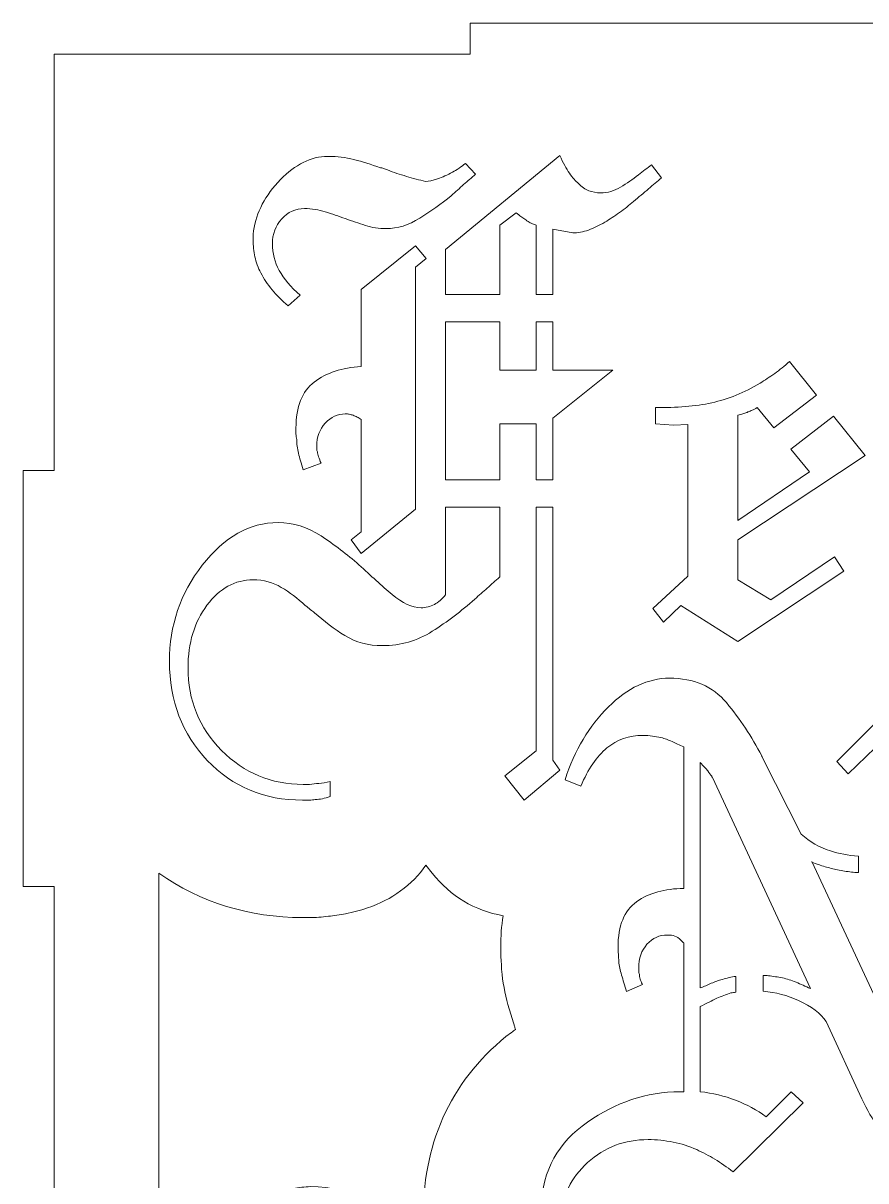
# Model space of a CAD drawing. Header units: millimetres. Extents: x -1983 to 1983, y -412 to 412.
# Drawn here: x -1357.5 to -1276, y 87.4 to 199.2 of the extents above; entities that cross this region are included whole.
import ezdxf

# ---------------------------------------------------------------- set-up
doc = ezdxf.new("R2010")
doc.units = ezdxf.units.MM
doc.header["$MEASUREMENT"] = 0
doc.layers.add('Camada 1', color=7, linetype='Continuous')

msp = doc.modelspace()

# ---------------------------------------------------------------- linework, layer by layer
at = {"layer": 'Camada 1', "color": 250, "lineweight": 9}
for points, knots in [([(-1357.4768, 75.6421), (-1357.4768, 75.6421), (-1357.4768, 35.4421), (-1357.4768, 35.4421), (-1357.4768, 35.4421), (-1357.4768, 35.4421), (-1354.4768, 35.4421), (-1354.4768, 35.4421), (-1354.4768, 35.4421), (-1354.4768, 35.4421), (-1354.4768, -4.7579), (-1354.4768, -4.7579), (-1354.4768, -4.7579), (-1354.4768, -4.7579), (-1314.2768, -4.7579), (-1314.2768, -4.7579), (-1314.2768, -4.7579), (-1314.2768, -4.7579), (-1314.2768, -7.7579), (-1314.2768, -7.7579), (-1314.2768, -7.7579), (-1314.2768, -7.7579), (-1274.0768, -7.7579), (-1274.0768, -7.7579), (-1274.0768, -7.7579), (-1274.0768, -7.7579), (-1274.0768, -4.7579), (-1274.0768, -4.7579), (-1274.0768, -4.7579), (-1274.0768, -4.7579), (-1233.8768, -4.7579), (-1233.8768, -4.7579), (-1233.8768, -4.7579), (-1233.8768, -4.7579), (-1233.8768, -7.7579), (-1233.8768, -7.7579), (-1233.8768, -7.7579), (-1233.8768, -7.7579), (-1193.6768, -7.7579), (-1193.6768, -7.7579), (-1193.6768, -7.7579), (-1193.6768, -7.7579), (-1193.6768, -4.7579), (-1193.6768, -4.7579), (-1193.6768, -4.7579), (-1193.6768, -4.7579), (-1153.4768, -4.7579), (-1153.4768, -4.7579), (-1153.4768, -4.7579), (-1153.4768, -4.7579), (-1153.4768, 35.4421), (-1153.4768, 35.4421), (-1153.4768, 35.4421), (-1153.4768, 35.4421), (-1150.4768, 35.4421), (-1150.4768, 35.4421), (-1150.4768, 35.4421), (-1150.4768, 35.4421), (-1150.4768, 75.6421), (-1150.4768, 75.6421), (-1150.4768, 75.6421), (-1150.4768, 75.6421), (-1153.4768, 75.6421), (-1153.4768, 75.6421), (-1153.4768, 75.6421), (-1153.4768, 75.6421), (-1153.4768, 115.8421), (-1153.4768, 115.8421), (-1153.4768, 115.8421), (-1153.4768, 115.8421), (-1150.4768, 115.8421), (-1150.4768, 115.8421), (-1150.4768, 115.8421), (-1150.4768, 115.8421), (-1150.4768, 156.0421), (-1150.4768, 156.0421), (-1150.4768, 156.0421), (-1150.4768, 156.0421), (-1153.4768, 156.0421), (-1153.4768, 156.0421), (-1153.4768, 156.0421), (-1153.4768, 156.0421), (-1153.4768, 196.2421), (-1153.4768, 196.2421), (-1153.4768, 196.2421), (-1153.4768, 196.2421), (-1193.6768, 196.2421), (-1193.6768, 196.2421), (-1193.6768, 196.2421), (-1193.6768, 196.2421), (-1193.6768, 199.2421), (-1193.6768, 199.2421), (-1193.6768, 199.2421), (-1193.6768, 199.2421), (-1233.8768, 199.2421), (-1233.8768, 199.2421), (-1233.8768, 199.2421), (-1233.8768, 199.2421), (-1233.8768, 196.2421), (-1233.8768, 196.2421), (-1233.8768, 196.2421), (-1233.8768, 196.2421), (-1274.0768, 196.2421), (-1274.0768, 196.2421), (-1274.0768, 196.2421), (-1274.0768, 196.2421), (-1274.0768, 199.2421), (-1274.0768, 199.2421), (-1274.0768, 199.2421), (-1274.0768, 199.2421), (-1314.2768, 199.2421), (-1314.2768, 199.2421), (-1314.2768, 199.2421), (-1314.2768, 199.2421), (-1314.2768, 196.2421), (-1314.2768, 196.2421), (-1314.2768, 196.2421), (-1314.2768, 196.2421), (-1354.4768, 196.2421), (-1354.4768, 196.2421), (-1354.4768, 196.2421), (-1354.4768, 196.2421), (-1354.4768, 156.0421), (-1354.4768, 156.0421), (-1354.4768, 156.0421), (-1354.4768, 156.0421), (-1357.4768, 156.0421), (-1357.4768, 156.0421), (-1357.4768, 156.0421), (-1357.4768, 156.0421), (-1357.4768, 115.8421), (-1357.4768, 115.8421), (-1357.4768, 115.8421), (-1357.4768, 115.8421), (-1354.4768, 115.8421), (-1354.4768, 115.8421), (-1354.4768, 115.8421), (-1354.4768, 115.8421), (-1354.4768, 75.6421), (-1354.4768, 75.6421), (-1354.4768, 75.6421), (-1354.4768, 75.6421), (-1357.4768, 75.6421), (-1357.4768, 75.6421)], [0, 0, 0, 0, 0.02702703, 0.02702703, 0.02702703, 0.02702703, 0.05405405, 0.05405405, 0.05405405, 0.05405405, 0.08108108, 0.08108108, 0.08108108, 0.08108108, 0.10810811, 0.10810811, 0.10810811, 0.10810811, 0.13513514, 0.13513514, 0.13513514, 0.13513514, 0.16216216, 0.16216216, 0.16216216, 0.16216216, 0.18918919, 0.18918919, 0.18918919, 0.18918919, 0.21621622, 0.21621622, 0.21621622, 0.21621622, 0.24324324, 0.24324324, 0.24324324, 0.24324324, 0.27027027, 0.27027027, 0.27027027, 0.27027027, 0.2972973, 0.2972973, 0.2972973, 0.2972973, 0.32432432, 0.32432432, 0.32432432, 0.32432432, 0.35135135, 0.35135135, 0.35135135, 0.35135135, 0.37837838, 0.37837838, 0.37837838, 0.37837838, 0.40540541, 0.40540541, 0.40540541, 0.40540541, 0.43243243, 0.43243243, 0.43243243, 0.43243243, 0.45945946, 0.45945946, 0.45945946, 0.45945946, 0.48648649, 0.48648649, 0.48648649, 0.48648649, 0.51351351, 0.51351351, 0.51351351, 0.51351351, 0.54054054, 0.54054054, 0.54054054, 0.54054054, 0.56756757, 0.56756757, 0.56756757, 0.56756757, 0.59459459, 0.59459459, 0.59459459, 0.59459459, 0.62162162, 0.62162162, 0.62162162, 0.62162162, 0.64864865, 0.64864865, 0.64864865, 0.64864865, 0.67567568, 0.67567568, 0.67567568, 0.67567568, 0.7027027, 0.7027027, 0.7027027, 0.7027027, 0.72972973, 0.72972973, 0.72972973, 0.72972973, 0.75675676, 0.75675676, 0.75675676, 0.75675676, 0.78378378, 0.78378378, 0.78378378, 0.78378378, 0.81081081, 0.81081081, 0.81081081, 0.81081081, 0.83783784, 0.83783784, 0.83783784, 0.83783784, 0.86486486, 0.86486486, 0.86486486, 0.86486486, 0.89189189, 0.89189189, 0.89189189, 0.89189189, 0.91891892, 0.91891892, 0.91891892, 0.91891892, 0.94594595, 0.94594595, 0.94594595, 0.94594595, 1, 1, 1, 1]), ([(-1331.8718, 171.9363), (-1332.471, 172.4432), (-1332.9891, 172.9614), (-1333.4265, 173.4909), (-1333.4265, 173.4909), (-1333.8641, 174.0207), (-1334.221, 174.5617), (-1334.4973, 175.1145), (-1334.4973, 175.1145), (-1334.7738, 175.6213), (-1334.9696, 176.1394), (-1335.0846, 176.6692), (-1335.0846, 176.6692), (-1335.2, 177.1986), (-1335.2575, 177.74), (-1335.2575, 178.2928), (-1335.2575, 178.2928), (-1335.2575, 178.3848), (-1335.2575, 178.477), (-1335.2575, 178.5691), (-1335.2575, 178.5691), (-1335.2575, 178.6613), (-1335.2575, 178.7533), (-1335.2575, 178.8457), (-1335.2575, 178.8457), (-1335.0732, 180.642), (-1334.2789, 182.3117), (-1332.8737, 183.8545), (-1332.8737, 183.8545), (-1331.4691, 185.3976), (-1329.9605, 186.2381), (-1328.3483, 186.3764), (-1328.3483, 186.3764), (-1328.2564, 186.3764), (-1328.1756, 186.3764), (-1328.1067, 186.3764), (-1328.1067, 186.3764), (-1328.0375, 186.3764), (-1327.9798, 186.3764), (-1327.934, 186.3764), (-1327.934, 186.3764), (-1327.1509, 186.3764), (-1326.3448, 186.2726), (-1325.5157, 186.0654), (-1325.5157, 186.0654), (-1324.6865, 185.858), (-1323.8346, 185.5934), (-1322.9596, 185.2707), (-1322.9596, 185.2707), (-1322.8672, 185.2707), (-1322.7638, 185.2477), (-1322.6486, 185.2018), (-1322.6486, 185.2018), (-1322.5331, 185.1557), (-1322.4067, 185.1099), (-1322.2685, 185.0636), (-1322.2685, 185.0636), (-1321.6695, 184.8333), (-1321.0592, 184.6259), (-1320.4375, 184.4418), (-1320.4375, 184.4418), (-1319.8157, 184.2575), (-1319.2054, 184.0962), (-1318.6067, 183.9581), (-1318.6067, 183.9581), (-1318.2841, 183.9581), (-1317.8928, 184.0387), (-1317.4321, 184.2), (-1317.4321, 184.2), (-1316.9714, 184.3613), (-1316.488, 184.5801), (-1315.9812, 184.8564), (-1315.9812, 184.8564), (-1315.7969, 184.9486), (-1315.5897, 185.0754), (-1315.3595, 185.2363), (-1315.3595, 185.2363), (-1315.129, 185.3976), (-1314.9219, 185.5473), (-1314.7375, 185.6853), (-1314.7375, 185.6853), (-1314.7375, 185.6853), (-1313.7703, 184.649), (-1313.7703, 184.649), (-1313.7703, 184.649), (-1314.1388, 184.3268), (-1314.5189, 183.9928), (-1314.9105, 183.6471), (-1314.9105, 183.6471), (-1315.302, 183.3019), (-1315.7049, 182.9448), (-1316.1195, 182.5764), (-1316.1195, 182.5764), (-1317.0869, 181.7933), (-1318.1002, 181.068), (-1319.1593, 180.3999), (-1319.1593, 180.3999), (-1320.2189, 179.7321), (-1321.3011, 179.3981), (-1322.4067, 179.3981), (-1322.4067, 179.3981), (-1323.0976, 179.3981), (-1323.7652, 179.5019), (-1324.4104, 179.709), (-1324.4104, 179.709), (-1325.055, 179.9164), (-1325.7, 180.1353), (-1326.3448, 180.3655), (-1326.3448, 180.3655), (-1326.9898, 180.5957), (-1327.6346, 180.8145), (-1328.2794, 181.0221), (-1328.2794, 181.0221), (-1328.9242, 181.2291), (-1329.592, 181.3327), (-1330.2831, 181.3327), (-1330.2831, 181.3327), (-1331.1581, 181.3327), (-1331.8951, 180.9988), (-1332.494, 180.331), (-1332.494, 180.331), (-1333.0927, 179.6632), (-1333.3921, 178.8685), (-1333.3921, 177.9472), (-1333.3921, 177.9472), (-1333.3921, 177.0263), (-1333.1733, 176.1627), (-1332.7356, 175.3566), (-1332.7356, 175.3566), (-1332.2982, 174.5505), (-1331.6186, 173.7556), (-1330.6977, 172.973), (-1330.6977, 172.973), (-1330.6977, 172.973), (-1331.8718, 171.9363), (-1331.8718, 171.9363)], [0, 0, 0, 0, 0.02857143, 0.02857143, 0.02857143, 0.02857143, 0.05714286, 0.05714286, 0.05714286, 0.05714286, 0.08571429, 0.08571429, 0.08571429, 0.08571429, 0.11428571, 0.11428571, 0.11428571, 0.11428571, 0.14285714, 0.14285714, 0.14285714, 0.14285714, 0.17142857, 0.17142857, 0.17142857, 0.17142857, 0.2, 0.2, 0.2, 0.2, 0.22857143, 0.22857143, 0.22857143, 0.22857143, 0.25714286, 0.25714286, 0.25714286, 0.25714286, 0.28571429, 0.28571429, 0.28571429, 0.28571429, 0.31428571, 0.31428571, 0.31428571, 0.31428571, 0.34285714, 0.34285714, 0.34285714, 0.34285714, 0.37142857, 0.37142857, 0.37142857, 0.37142857, 0.4, 0.4, 0.4, 0.4, 0.42857143, 0.42857143, 0.42857143, 0.42857143, 0.45714286, 0.45714286, 0.45714286, 0.45714286, 0.48571429, 0.48571429, 0.48571429, 0.48571429, 0.51428571, 0.51428571, 0.51428571, 0.51428571, 0.54285714, 0.54285714, 0.54285714, 0.54285714, 0.57142857, 0.57142857, 0.57142857, 0.57142857, 0.6, 0.6, 0.6, 0.6, 0.62857143, 0.62857143, 0.62857143, 0.62857143, 0.65714286, 0.65714286, 0.65714286, 0.65714286, 0.68571429, 0.68571429, 0.68571429, 0.68571429, 0.71428571, 0.71428571, 0.71428571, 0.71428571, 0.74285714, 0.74285714, 0.74285714, 0.74285714, 0.77142857, 0.77142857, 0.77142857, 0.77142857, 0.8, 0.8, 0.8, 0.8, 0.82857143, 0.82857143, 0.82857143, 0.82857143, 0.85714286, 0.85714286, 0.85714286, 0.85714286, 0.88571429, 0.88571429, 0.88571429, 0.88571429, 0.91428571, 0.91428571, 0.91428571, 0.91428571, 0.94285714, 0.94285714, 0.94285714, 0.94285714, 1, 1, 1, 1]), ([(-1316.6723, 173.0189), (-1316.6723, 173.0189), (-1316.6723, 177.3948), (-1316.6723, 177.3948), (-1316.6723, 177.3948), (-1316.6723, 177.3948), (-1305.6176, 186.4453), (-1305.6176, 186.4453), (-1305.6176, 186.4453), (-1305.2955, 185.7547), (-1304.9845, 185.1904), (-1304.6851, 184.7528), (-1304.6851, 184.7528), (-1304.3856, 184.3152), (-1304.0978, 183.9812), (-1303.8213, 183.7509), (-1303.8213, 183.7509), (-1303.4989, 183.4283), (-1303.1649, 183.1981), (-1302.8195, 183.0598), (-1302.8195, 183.0598), (-1302.4742, 182.922), (-1302.0941, 182.8527), (-1301.6795, 182.8527), (-1301.6795, 182.8527), (-1300.9885, 182.8527), (-1300.3437, 183.0368), (-1299.745, 183.4055), (-1299.745, 183.4055), (-1299.1463, 183.774), (-1298.5704, 184.1655), (-1298.0178, 184.5801), (-1298.0178, 184.5801), (-1297.7873, 184.7642), (-1297.5685, 184.9369), (-1297.3614, 185.098), (-1297.3614, 185.098), (-1297.154, 185.2593), (-1296.9582, 185.409), (-1296.7743, 185.5473), (-1296.7743, 185.5473), (-1296.7743, 185.5473), (-1295.8069, 184.3038), (-1295.8069, 184.3038), (-1295.8069, 184.3038), (-1296.1751, 183.9812), (-1296.5897, 183.6241), (-1297.0506, 183.2328), (-1297.0506, 183.2328), (-1297.511, 182.8415), (-1297.9945, 182.4381), (-1298.5013, 182.0235), (-1298.5013, 182.0235), (-1298.9158, 181.6553), (-1299.3648, 181.2982), (-1299.8488, 180.9528), (-1299.8488, 180.9528), (-1300.3323, 180.6073), (-1300.8043, 180.2963), (-1301.2648, 180.0203), (-1301.2648, 180.0203), (-1301.8176, 179.6976), (-1302.3474, 179.4444), (-1302.8539, 179.26), (-1302.8539, 179.26), (-1303.3607, 179.0759), (-1303.8676, 178.9835), (-1304.3739, 178.9835), (-1304.3739, 178.9835), (-1304.3739, 178.9835), (-1306.3087, 179.3292), (-1306.3087, 179.3292), (-1306.3087, 179.3292), (-1306.3087, 179.3292), (-1306.3087, 173.0189), (-1306.3087, 173.0189), (-1306.3087, 173.0189), (-1306.3087, 173.0189), (-1307.8977, 173.0189), (-1307.8977, 173.0189), (-1307.8977, 173.0189), (-1307.8977, 173.0189), (-1307.8977, 179.7437), (-1307.8977, 179.7437), (-1307.8977, 179.7437), (-1308.0818, 179.7896), (-1308.2431, 179.8473), (-1308.3814, 179.9164), (-1308.3814, 179.9164), (-1308.5194, 179.9854), (-1308.6577, 180.0661), (-1308.7959, 180.1583), (-1308.7959, 180.1583), (-1308.8418, 180.2042), (-1308.8765, 180.2386), (-1308.8993, 180.2619), (-1308.8993, 180.2619), (-1308.9223, 180.2849), (-1308.9572, 180.2963), (-1309.0031, 180.2963), (-1309.0031, 180.2963), (-1309.1411, 180.3885), (-1309.268, 180.4807), (-1309.3832, 180.5726), (-1309.3832, 180.5726), (-1309.4982, 180.665), (-1309.6479, 180.78), (-1309.8322, 180.9181), (-1309.8322, 180.9181), (-1309.8322, 180.9181), (-1311.4214, 179.7437), (-1311.4214, 179.7437), (-1311.4214, 179.7437), (-1311.4214, 179.7437), (-1311.4214, 173.0189), (-1311.4214, 173.0189), (-1311.4214, 173.0189), (-1311.4214, 173.0189), (-1316.6723, 173.0189), (-1316.6723, 173.0189)], [0, 0, 0, 0, 0.03225806, 0.03225806, 0.03225806, 0.03225806, 0.06451613, 0.06451613, 0.06451613, 0.06451613, 0.09677419, 0.09677419, 0.09677419, 0.09677419, 0.12903226, 0.12903226, 0.12903226, 0.12903226, 0.16129032, 0.16129032, 0.16129032, 0.16129032, 0.19354839, 0.19354839, 0.19354839, 0.19354839, 0.22580645, 0.22580645, 0.22580645, 0.22580645, 0.25806452, 0.25806452, 0.25806452, 0.25806452, 0.29032258, 0.29032258, 0.29032258, 0.29032258, 0.32258065, 0.32258065, 0.32258065, 0.32258065, 0.35483871, 0.35483871, 0.35483871, 0.35483871, 0.38709677, 0.38709677, 0.38709677, 0.38709677, 0.41935484, 0.41935484, 0.41935484, 0.41935484, 0.4516129, 0.4516129, 0.4516129, 0.4516129, 0.48387097, 0.48387097, 0.48387097, 0.48387097, 0.51612903, 0.51612903, 0.51612903, 0.51612903, 0.5483871, 0.5483871, 0.5483871, 0.5483871, 0.58064516, 0.58064516, 0.58064516, 0.58064516, 0.61290323, 0.61290323, 0.61290323, 0.61290323, 0.64516129, 0.64516129, 0.64516129, 0.64516129, 0.67741935, 0.67741935, 0.67741935, 0.67741935, 0.70967742, 0.70967742, 0.70967742, 0.70967742, 0.74193548, 0.74193548, 0.74193548, 0.74193548, 0.77419355, 0.77419355, 0.77419355, 0.77419355, 0.80645161, 0.80645161, 0.80645161, 0.80645161, 0.83870968, 0.83870968, 0.83870968, 0.83870968, 0.87096774, 0.87096774, 0.87096774, 0.87096774, 0.90322581, 0.90322581, 0.90322581, 0.90322581, 0.93548387, 0.93548387, 0.93548387, 0.93548387, 1, 1, 1, 1]), ([(-1325.7922, 149.3438), (-1325.7922, 149.3438), (-1324.8248, 150.1039), (-1324.8248, 150.1039), (-1324.8248, 150.1039), (-1324.8248, 150.1039), (-1324.8248, 160.9509), (-1324.8248, 160.9509), (-1324.8248, 160.9509), (-1324.9628, 161.0433), (-1325.0897, 161.1239), (-1325.2049, 161.193), (-1325.2049, 161.193), (-1325.3199, 161.2619), (-1325.4465, 161.3194), (-1325.5846, 161.3655), (-1325.5846, 161.3655), (-1325.7228, 161.4118), (-1325.8497, 161.4463), (-1325.9647, 161.4693), (-1325.9647, 161.4693), (-1326.0799, 161.4923), (-1326.2068, 161.5038), (-1326.3448, 161.5038), (-1326.3448, 161.5038), (-1327.0818, 161.5038), (-1327.7266, 161.2044), (-1328.2794, 160.6057), (-1328.2794, 160.6057), (-1328.8322, 160.007), (-1329.1083, 159.2698), (-1329.1083, 158.3948), (-1329.1083, 158.3948), (-1329.1083, 158.3024), (-1329.1083, 158.2105), (-1329.1083, 158.1183), (-1329.1083, 158.1183), (-1329.1083, 158.0263), (-1329.0855, 157.9339), (-1329.0394, 157.842), (-1329.0394, 157.842), (-1329.0394, 157.7037), (-1329.0047, 157.5424), (-1328.9358, 157.3585), (-1328.9358, 157.3585), (-1328.8667, 157.1741), (-1328.7859, 156.967), (-1328.694, 156.7367), (-1328.694, 156.7367), (-1328.694, 156.7367), (-1330.4214, 156.1146), (-1330.4214, 156.1146), (-1330.4214, 156.1146), (-1330.6053, 156.7137), (-1330.7552, 157.2433), (-1330.8704, 157.7037), (-1330.8704, 157.7037), (-1330.9854, 158.1646), (-1331.0431, 158.602), (-1331.0431, 159.0166), (-1331.0431, 159.0166), (-1331.0892, 159.2009), (-1331.112, 159.385), (-1331.112, 159.5694), (-1331.112, 159.5694), (-1331.112, 159.7533), (-1331.112, 159.9376), (-1331.112, 160.122), (-1331.112, 160.122), (-1331.112, 162.1948), (-1330.5247, 163.6802), (-1329.3502, 164.5782), (-1329.3502, 164.5782), (-1328.1756, 165.4765), (-1326.6672, 165.9716), (-1324.8248, 166.0638), (-1324.8248, 166.0638), (-1324.8248, 166.0638), (-1324.8248, 173.5254), (-1324.8248, 173.5254), (-1324.8248, 173.5254), (-1324.8248, 173.5254), (-1319.5739, 177.74), (-1319.5739, 177.74), (-1319.5739, 177.74), (-1319.5739, 177.74), (-1318.5376, 176.4965), (-1318.5376, 176.4965), (-1318.5376, 176.4965), (-1318.5376, 176.4965), (-1319.5739, 175.6674), (-1319.5739, 175.6674), (-1319.5739, 175.6674), (-1319.5739, 175.6674), (-1319.5739, 155.1342), (-1319.5739, 155.1342), (-1319.5739, 155.1342), (-1319.5739, 155.1342), (-1319.5754, 155.1342), (-1319.5754, 155.1342), (-1319.5754, 155.1342), (-1319.5754, 155.1342), (-1319.5754, 152.5006), (-1319.5754, 152.5006), (-1319.5754, 152.5006), (-1319.5754, 152.5006), (-1319.5739, 152.5006), (-1319.5739, 152.5006), (-1319.5739, 152.5006), (-1319.5739, 152.5006), (-1319.5739, 152.3147), (-1319.5739, 152.3147), (-1319.5739, 152.3147), (-1319.5739, 152.3147), (-1324.8248, 148.0312), (-1324.8248, 148.0312), (-1324.8248, 148.0312), (-1324.8248, 148.0312), (-1325.7922, 149.3438), (-1325.7922, 149.3438)], [0, 0, 0, 0, 0.03225806, 0.03225806, 0.03225806, 0.03225806, 0.06451613, 0.06451613, 0.06451613, 0.06451613, 0.09677419, 0.09677419, 0.09677419, 0.09677419, 0.12903226, 0.12903226, 0.12903226, 0.12903226, 0.16129032, 0.16129032, 0.16129032, 0.16129032, 0.19354839, 0.19354839, 0.19354839, 0.19354839, 0.22580645, 0.22580645, 0.22580645, 0.22580645, 0.25806452, 0.25806452, 0.25806452, 0.25806452, 0.29032258, 0.29032258, 0.29032258, 0.29032258, 0.32258065, 0.32258065, 0.32258065, 0.32258065, 0.35483871, 0.35483871, 0.35483871, 0.35483871, 0.38709677, 0.38709677, 0.38709677, 0.38709677, 0.41935484, 0.41935484, 0.41935484, 0.41935484, 0.4516129, 0.4516129, 0.4516129, 0.4516129, 0.48387097, 0.48387097, 0.48387097, 0.48387097, 0.51612903, 0.51612903, 0.51612903, 0.51612903, 0.5483871, 0.5483871, 0.5483871, 0.5483871, 0.58064516, 0.58064516, 0.58064516, 0.58064516, 0.61290323, 0.61290323, 0.61290323, 0.61290323, 0.64516129, 0.64516129, 0.64516129, 0.64516129, 0.67741935, 0.67741935, 0.67741935, 0.67741935, 0.70967742, 0.70967742, 0.70967742, 0.70967742, 0.74193548, 0.74193548, 0.74193548, 0.74193548, 0.77419355, 0.77419355, 0.77419355, 0.77419355, 0.80645161, 0.80645161, 0.80645161, 0.80645161, 0.83870968, 0.83870968, 0.83870968, 0.83870968, 0.87096774, 0.87096774, 0.87096774, 0.87096774, 0.90322581, 0.90322581, 0.90322581, 0.90322581, 0.93548387, 0.93548387, 0.93548387, 0.93548387, 1, 1, 1, 1]), ([(-1316.6723, 155.1342), (-1316.6723, 155.1342), (-1316.6723, 170.3853), (-1316.6723, 170.3853), (-1316.6723, 170.3853), (-1316.6723, 170.3853), (-1311.4214, 170.3853), (-1311.4214, 170.3853), (-1311.4214, 170.3853), (-1311.4214, 170.3853), (-1311.4214, 165.7184), (-1311.4214, 165.7184), (-1311.4214, 165.7184), (-1311.4214, 165.7184), (-1307.8977, 165.7184), (-1307.8977, 165.7184), (-1307.8977, 165.7184), (-1307.8977, 165.7184), (-1307.8977, 170.3853), (-1307.8977, 170.3853), (-1307.8977, 170.3853), (-1307.8977, 170.3853), (-1306.3087, 170.3853), (-1306.3087, 170.3853), (-1306.3087, 170.3853), (-1306.3087, 170.3853), (-1306.3087, 165.7184), (-1306.3087, 165.7184), (-1306.3087, 165.7184), (-1306.3087, 165.7184), (-1300.505, 165.7184), (-1300.505, 165.7184), (-1300.505, 165.7184), (-1300.505, 165.7184), (-1306.3087, 161.0892), (-1306.3087, 161.0892), (-1306.3087, 161.0892), (-1306.3087, 161.0892), (-1306.3087, 155.1342), (-1306.3087, 155.1342), (-1306.3087, 155.1342), (-1306.3087, 155.1342), (-1307.8977, 155.1342), (-1307.8977, 155.1342), (-1307.8977, 155.1342), (-1307.8977, 155.1342), (-1307.8977, 160.5363), (-1307.8977, 160.5363), (-1307.8977, 160.5363), (-1307.8977, 160.5363), (-1311.4214, 160.5363), (-1311.4214, 160.5363), (-1311.4214, 160.5363), (-1311.4214, 160.5363), (-1311.4214, 155.1342), (-1311.4214, 155.1342), (-1311.4214, 155.1342), (-1311.4214, 155.1342), (-1316.6723, 155.1342), (-1316.6723, 155.1342)], [0, 0, 0, 0, 0.0625, 0.0625, 0.0625, 0.0625, 0.125, 0.125, 0.125, 0.125, 0.1875, 0.1875, 0.1875, 0.1875, 0.25, 0.25, 0.25, 0.25, 0.3125, 0.3125, 0.3125, 0.3125, 0.375, 0.375, 0.375, 0.375, 0.4375, 0.4375, 0.4375, 0.4375, 0.5, 0.5, 0.5, 0.5, 0.5625, 0.5625, 0.5625, 0.5625, 0.625, 0.625, 0.625, 0.625, 0.6875, 0.6875, 0.6875, 0.6875, 0.75, 0.75, 0.75, 0.75, 0.8125, 0.8125, 0.8125, 0.8125, 0.875, 0.875, 0.875, 0.875, 1, 1, 1, 1]), ([(-1295.5997, 141.3985), (-1295.5997, 141.3985), (-1296.636, 142.7114), (-1296.636, 142.7114), (-1296.636, 142.7114), (-1296.636, 142.7114), (-1293.2505, 145.8203), (-1293.2505, 145.8203), (-1293.2505, 145.8203), (-1293.2505, 145.8203), (-1293.2505, 160.4674), (-1293.2505, 160.4674), (-1293.2505, 160.4674), (-1293.2505, 160.4674), (-1294.6323, 160.3985), (-1294.6323, 160.3985), (-1294.6323, 160.3985), (-1294.6323, 160.3985), (-1296.3595, 160.5363), (-1296.3595, 160.5363), (-1296.3595, 160.5363), (-1296.3595, 160.5363), (-1296.3595, 162.1255), (-1296.3595, 162.1255), (-1296.3595, 162.1255), (-1294.3327, 162.0796), (-1292.5252, 162.2293), (-1290.9361, 162.575), (-1290.9361, 162.575), (-1289.3469, 162.9202), (-1287.7922, 163.5533), (-1286.2724, 164.4747), (-1286.2724, 164.4747), (-1285.8116, 164.751), (-1285.3397, 165.0619), (-1284.856, 165.4074), (-1284.856, 165.4074), (-1284.3723, 165.7528), (-1283.9002, 166.1329), (-1283.4398, 166.5475), (-1283.4398, 166.5475), (-1283.4398, 166.5475), (-1280.8264, 163.3176), (-1280.8264, 163.3176), (-1280.8264, 163.3176), (-1280.8264, 163.3176), (-1284.9477, 160.1518), (-1284.9477, 160.1518), (-1284.9477, 160.1518), (-1284.9477, 160.1518), (-1286.5487, 162.1255), (-1286.5487, 162.1255), (-1286.5487, 162.1255), (-1286.7329, 161.9872), (-1286.8942, 161.8953), (-1287.0322, 161.8492), (-1287.0322, 161.8492), (-1287.1705, 161.8033), (-1287.2857, 161.757), (-1287.3779, 161.7111), (-1287.3779, 161.7111), (-1287.4237, 161.7111), (-1287.4582, 161.6995), (-1287.4815, 161.6765), (-1287.4815, 161.6765), (-1287.5045, 161.6534), (-1287.539, 161.642), (-1287.5851, 161.642), (-1287.5851, 161.642), (-1287.677, 161.5957), (-1287.7922, 161.5498), (-1287.9305, 161.5038), (-1287.9305, 161.5038), (-1288.0685, 161.4577), (-1288.2298, 161.4118), (-1288.4142, 161.3655), (-1288.4142, 161.3655), (-1288.4142, 161.3655), (-1288.4142, 151.2093), (-1288.4142, 151.2093), (-1288.4142, 151.2093), (-1288.4142, 151.2093), (-1281.5052, 155.9076), (-1281.5052, 155.9076), (-1281.5052, 155.9076), (-1281.5052, 155.9076), (-1283.2881, 158.1058), (-1283.2881, 158.1058), (-1283.2881, 158.1058), (-1283.2881, 158.1058), (-1279.1692, 161.2698), (-1279.1692, 161.2698), (-1279.1692, 161.2698), (-1279.1692, 161.2698), (-1276.1162, 157.4965), (-1276.1162, 157.4965), (-1276.1162, 157.4965), (-1276.1162, 157.4965), (-1288.4142, 149.3438), (-1288.4142, 149.3438), (-1288.4142, 149.3438), (-1288.4142, 149.3438), (-1288.4142, 145.4749), (-1288.4142, 145.4749), (-1288.4142, 145.4749), (-1288.4142, 145.4749), (-1285.2361, 143.5401), (-1285.2361, 143.5401), (-1285.2361, 143.5401), (-1285.2361, 143.5401), (-1279.0869, 147.6858), (-1279.0869, 147.6858), (-1279.0869, 147.6858), (-1279.0869, 147.6858), (-1278.1889, 146.3038), (-1278.1889, 146.3038), (-1278.1889, 146.3038), (-1278.1889, 146.3038), (-1288.4142, 139.5331), (-1288.4142, 139.5331), (-1288.4142, 139.5331), (-1288.4142, 139.5331), (-1293.9412, 142.9877), (-1293.9412, 142.9877), (-1293.9412, 142.9877), (-1293.9412, 142.9877), (-1295.5997, 141.3985), (-1295.5997, 141.3985)], [0, 0, 0, 0, 0.03030303, 0.03030303, 0.03030303, 0.03030303, 0.06060606, 0.06060606, 0.06060606, 0.06060606, 0.09090909, 0.09090909, 0.09090909, 0.09090909, 0.12121212, 0.12121212, 0.12121212, 0.12121212, 0.15151515, 0.15151515, 0.15151515, 0.15151515, 0.18181818, 0.18181818, 0.18181818, 0.18181818, 0.21212121, 0.21212121, 0.21212121, 0.21212121, 0.24242424, 0.24242424, 0.24242424, 0.24242424, 0.27272727, 0.27272727, 0.27272727, 0.27272727, 0.3030303, 0.3030303, 0.3030303, 0.3030303, 0.33333333, 0.33333333, 0.33333333, 0.33333333, 0.36363636, 0.36363636, 0.36363636, 0.36363636, 0.39393939, 0.39393939, 0.39393939, 0.39393939, 0.42424242, 0.42424242, 0.42424242, 0.42424242, 0.45454545, 0.45454545, 0.45454545, 0.45454545, 0.48484848, 0.48484848, 0.48484848, 0.48484848, 0.51515152, 0.51515152, 0.51515152, 0.51515152, 0.54545455, 0.54545455, 0.54545455, 0.54545455, 0.57575758, 0.57575758, 0.57575758, 0.57575758, 0.60606061, 0.60606061, 0.60606061, 0.60606061, 0.63636364, 0.63636364, 0.63636364, 0.63636364, 0.66666667, 0.66666667, 0.66666667, 0.66666667, 0.6969697, 0.6969697, 0.6969697, 0.6969697, 0.72727273, 0.72727273, 0.72727273, 0.72727273, 0.75757576, 0.75757576, 0.75757576, 0.75757576, 0.78787879, 0.78787879, 0.78787879, 0.78787879, 0.81818182, 0.81818182, 0.81818182, 0.81818182, 0.84848485, 0.84848485, 0.84848485, 0.84848485, 0.87878788, 0.87878788, 0.87878788, 0.87878788, 0.90909091, 0.90909091, 0.90909091, 0.90909091, 0.93939394, 0.93939394, 0.93939394, 0.93939394, 1, 1, 1, 1]), ([(-1327.7959, 124.5405), (-1328.072, 124.4481), (-1328.3255, 124.3792), (-1328.5557, 124.3331), (-1328.5557, 124.3331), (-1328.7859, 124.2868), (-1329.0161, 124.2642), (-1329.2468, 124.2642), (-1329.2468, 124.2642), (-1329.4309, 124.2179), (-1329.6265, 124.1949), (-1329.8336, 124.1949), (-1329.8336, 124.1949), (-1330.0413, 124.1949), (-1330.2601, 124.1949), (-1330.4903, 124.1949), (-1330.4903, 124.1949), (-1334.1751, 124.1949), (-1337.238, 125.4731), (-1339.6793, 128.0294), (-1339.6793, 128.0294), (-1342.1204, 130.5859), (-1343.3411, 133.7754), (-1343.3411, 137.5985), (-1343.3411, 137.5985), (-1343.3411, 141.0529), (-1342.2817, 144.1504), (-1340.1628, 146.8911), (-1340.1628, 146.8911), (-1338.0441, 149.6316), (-1335.603, 151.0019), (-1332.8392, 151.0019), (-1332.8392, 151.0019), (-1331.3653, 151.0019), (-1329.9835, 150.5759), (-1328.694, 149.724), (-1328.694, 149.724), (-1327.4039, 148.8718), (-1326.1837, 147.939), (-1325.0322, 146.9256), (-1325.0322, 146.9256), (-1323.8807, 145.8664), (-1322.8097, 144.9104), (-1321.8194, 144.0585), (-1321.8194, 144.0585), (-1320.8292, 143.2063), (-1319.8965, 142.7803), (-1319.0213, 142.7803), (-1319.0213, 142.7803), (-1318.5606, 142.7803), (-1318.1346, 142.8839), (-1317.7431, 143.0911), (-1317.7431, 143.0911), (-1317.3516, 143.2985), (-1316.9945, 143.6094), (-1316.6723, 144.024), (-1316.6723, 144.024), (-1316.6723, 144.024), (-1316.6723, 152.5006), (-1316.6723, 152.5006), (-1316.6723, 152.5006), (-1316.6723, 152.5006), (-1311.4214, 152.5006), (-1311.4214, 152.5006), (-1311.4214, 152.5006), (-1311.4214, 152.5006), (-1311.4214, 145.751), (-1311.4214, 145.751), (-1311.4214, 145.751), (-1311.836, 145.3827), (-1312.2389, 145.0256), (-1312.6304, 144.6802), (-1312.6304, 144.6802), (-1313.022, 144.3348), (-1313.4247, 143.9779), (-1313.8395, 143.6094), (-1313.8395, 143.6094), (-1315.129, 142.4579), (-1316.4994, 141.4216), (-1317.9503, 140.5005), (-1317.9503, 140.5005), (-1319.4011, 139.5792), (-1321.0017, 139.1185), (-1322.7522, 139.1185), (-1322.7522, 139.1185), (-1324.1341, 139.1185), (-1325.343, 139.4409), (-1326.3795, 140.0859), (-1326.3795, 140.0859), (-1327.4158, 140.7307), (-1328.3944, 141.4675), (-1329.3157, 142.2966), (-1329.3157, 142.2966), (-1329.454, 142.3888), (-1329.592, 142.4924), (-1329.7303, 142.6076), (-1329.7303, 142.6076), (-1329.8685, 142.7226), (-1330.0299, 142.8494), (-1330.2138, 142.9877), (-1330.2138, 142.9877), (-1330.9507, 143.6783), (-1331.7224, 144.2656), (-1332.5285, 144.7496), (-1332.5285, 144.7496), (-1333.3346, 145.233), (-1334.244, 145.4749), (-1335.2575, 145.4749), (-1335.2575, 145.4749), (-1337.0077, 145.4749), (-1338.4931, 144.6572), (-1339.7138, 143.0221), (-1339.7138, 143.0221), (-1340.9342, 141.3869), (-1341.5448, 139.3718), (-1341.5448, 136.9768), (-1341.5448, 136.9768), (-1341.5448, 133.8446), (-1340.4624, 131.1844), (-1338.2973, 128.9968), (-1338.2973, 128.9968), (-1336.1327, 126.8089), (-1333.5073, 125.7151), (-1330.4214, 125.7151), (-1330.4214, 125.7151), (-1330.329, 125.7151), (-1330.2256, 125.7151), (-1330.1102, 125.7151), (-1330.1102, 125.7151), (-1329.995, 125.7151), (-1329.8916, 125.7151), (-1329.7992, 125.7151), (-1329.7992, 125.7151), (-1329.5229, 125.761), (-1329.2238, 125.7954), (-1328.9011, 125.8185), (-1328.9011, 125.8185), (-1328.5787, 125.8415), (-1328.21, 125.899), (-1327.7959, 125.9914), (-1327.7959, 125.9914), (-1327.7959, 125.9914), (-1327.7959, 124.5405), (-1327.7959, 124.5405)], [0, 0, 0, 0, 0.02702703, 0.02702703, 0.02702703, 0.02702703, 0.05405405, 0.05405405, 0.05405405, 0.05405405, 0.08108108, 0.08108108, 0.08108108, 0.08108108, 0.10810811, 0.10810811, 0.10810811, 0.10810811, 0.13513514, 0.13513514, 0.13513514, 0.13513514, 0.16216216, 0.16216216, 0.16216216, 0.16216216, 0.18918919, 0.18918919, 0.18918919, 0.18918919, 0.21621622, 0.21621622, 0.21621622, 0.21621622, 0.24324324, 0.24324324, 0.24324324, 0.24324324, 0.27027027, 0.27027027, 0.27027027, 0.27027027, 0.2972973, 0.2972973, 0.2972973, 0.2972973, 0.32432432, 0.32432432, 0.32432432, 0.32432432, 0.35135135, 0.35135135, 0.35135135, 0.35135135, 0.37837838, 0.37837838, 0.37837838, 0.37837838, 0.40540541, 0.40540541, 0.40540541, 0.40540541, 0.43243243, 0.43243243, 0.43243243, 0.43243243, 0.45945946, 0.45945946, 0.45945946, 0.45945946, 0.48648649, 0.48648649, 0.48648649, 0.48648649, 0.51351351, 0.51351351, 0.51351351, 0.51351351, 0.54054054, 0.54054054, 0.54054054, 0.54054054, 0.56756757, 0.56756757, 0.56756757, 0.56756757, 0.59459459, 0.59459459, 0.59459459, 0.59459459, 0.62162162, 0.62162162, 0.62162162, 0.62162162, 0.64864865, 0.64864865, 0.64864865, 0.64864865, 0.67567568, 0.67567568, 0.67567568, 0.67567568, 0.7027027, 0.7027027, 0.7027027, 0.7027027, 0.72972973, 0.72972973, 0.72972973, 0.72972973, 0.75675676, 0.75675676, 0.75675676, 0.75675676, 0.78378378, 0.78378378, 0.78378378, 0.78378378, 0.81081081, 0.81081081, 0.81081081, 0.81081081, 0.83783784, 0.83783784, 0.83783784, 0.83783784, 0.86486486, 0.86486486, 0.86486486, 0.86486486, 0.89189189, 0.89189189, 0.89189189, 0.89189189, 0.91891892, 0.91891892, 0.91891892, 0.91891892, 0.94594595, 0.94594595, 0.94594595, 0.94594595, 1, 1, 1, 1]), ([(-1306.3087, 152.5006), (-1306.3087, 152.5006), (-1306.3087, 128.0641), (-1306.3087, 128.0641), (-1306.3087, 128.0641), (-1306.3087, 128.0641), (-1305.6176, 127.0967), (-1305.6176, 127.0967), (-1305.6176, 127.0967), (-1305.6176, 127.0967), (-1309.0722, 124.1949), (-1309.0722, 124.1949), (-1309.0722, 124.1949), (-1309.0722, 124.1949), (-1310.9375, 126.544), (-1310.9375, 126.544), (-1310.9375, 126.544), (-1310.9375, 126.544), (-1307.8977, 128.9623), (-1307.8977, 128.9623), (-1307.8977, 128.9623), (-1307.8977, 128.9623), (-1307.8977, 152.5006), (-1307.8977, 152.5006), (-1307.8977, 152.5006), (-1307.8977, 152.5006), (-1306.3087, 152.5006), (-1306.3087, 152.5006)], [0, 0, 0, 0, 0.125, 0.125, 0.125, 0.125, 0.25, 0.25, 0.25, 0.25, 0.375, 0.375, 0.375, 0.375, 0.5, 0.5, 0.5, 0.5, 0.625, 0.625, 0.625, 0.625, 0.75, 0.75, 0.75, 0.75, 1, 1, 1, 1]), ([(-1293.6383, 73.929), (-1293.9149, 73.8831), (-1294.1681, 73.8485), (-1294.3983, 73.8256), (-1294.3983, 73.8256), (-1294.6286, 73.8026), (-1294.859, 73.7681), (-1295.0892, 73.7221), (-1295.0892, 73.7221), (-1295.2275, 73.7221), (-1295.3658, 73.7221), (-1295.5038, 73.7221), (-1295.5038, 73.7221), (-1295.6421, 73.7221), (-1295.8031, 73.7221), (-1295.9875, 73.7221), (-1295.9875, 73.7221), (-1299.2119, 73.7221), (-1301.9293, 74.7351), (-1304.1402, 76.7621), (-1304.1402, 76.7621), (-1306.3511, 78.7884), (-1307.4568, 81.2989), (-1307.4568, 84.2928), (-1307.4568, 84.2928), (-1307.4568, 87.8852), (-1306.1209, 90.6951), (-1303.4493, 92.7216), (-1303.4493, 92.7216), (-1300.778, 94.7484), (-1297.8299, 95.8536), (-1294.6057, 96.0382), (-1294.6057, 96.0382), (-1294.4214, 96.0382), (-1294.2487, 96.0382), (-1294.0874, 96.0382), (-1294.0874, 96.0382), (-1293.9265, 96.0382), (-1293.7766, 96.0382), (-1293.6383, 96.0382), (-1293.6383, 96.0382), (-1293.6383, 96.0382), (-1293.6383, 110.4087), (-1293.6383, 110.4087), (-1293.6383, 110.4087), (-1293.6846, 110.4087), (-1293.7305, 110.4432), (-1293.7766, 110.5125), (-1293.7766, 110.5125), (-1293.8227, 110.5815), (-1293.869, 110.639), (-1293.9149, 110.6853), (-1293.9149, 110.6853), (-1294.0992, 110.8692), (-1294.295, 110.996), (-1294.5022, 111.0649), (-1294.5022, 111.0649), (-1294.7091, 111.1343), (-1294.9512, 111.1687), (-1295.2275, 111.1687), (-1295.2275, 111.1687), (-1296.0105, 111.1687), (-1296.6667, 110.8692), (-1297.1965, 110.2707), (-1297.1965, 110.2707), (-1297.7261, 109.672), (-1297.9912, 108.9118), (-1297.9912, 107.9909), (-1297.9912, 107.9909), (-1297.9912, 107.8985), (-1297.9912, 107.7951), (-1297.9912, 107.6799), (-1297.9912, 107.6799), (-1297.9912, 107.5645), (-1297.9682, 107.4611), (-1297.9223, 107.3687), (-1297.9223, 107.3687), (-1297.9223, 107.2309), (-1297.899, 107.081), (-1297.853, 106.9197), (-1297.853, 106.9197), (-1297.8069, 106.7588), (-1297.738, 106.5857), (-1297.6456, 106.4017), (-1297.6456, 106.4017), (-1297.6456, 106.4017), (-1299.1658, 105.7106), (-1299.1658, 105.7106), (-1299.1658, 105.7106), (-1299.3501, 106.3093), (-1299.511, 106.8391), (-1299.6493, 107.2998), (-1299.6493, 107.2998), (-1299.7875, 107.7602), (-1299.8795, 108.1978), (-1299.9256, 108.6126), (-1299.9256, 108.6126), (-1299.9256, 108.8429), (-1299.937, 109.0731), (-1299.96, 109.3035), (-1299.96, 109.3035), (-1299.9833, 109.5337), (-1299.9945, 109.764), (-1299.9945, 109.9942), (-1299.9945, 109.9942), (-1299.9945, 112.0668), (-1299.396, 113.5295), (-1298.1984, 114.3815), (-1298.1984, 114.3815), (-1297.0008, 115.2337), (-1295.4808, 115.6597), (-1293.6383, 115.6597), (-1293.6383, 115.6597), (-1293.6383, 115.6597), (-1293.6383, 129.3396), (-1293.6383, 129.3396), (-1293.6383, 129.3396), (-1294.0529, 129.5239), (-1294.433, 129.6964), (-1294.7785, 129.8577), (-1294.7785, 129.8577), (-1295.1237, 130.0188), (-1295.4808, 130.1457), (-1295.8492, 130.2376), (-1295.8492, 130.2376), (-1296.1255, 130.2837), (-1296.4021, 130.33), (-1296.6784, 130.3759), (-1296.6784, 130.3759), (-1296.9549, 130.422), (-1297.254, 130.445), (-1297.5766, 130.445), (-1297.5766, 130.445), (-1298.9123, 130.445), (-1300.0753, 130.0419), (-1301.0657, 129.236), (-1301.0657, 129.236), (-1302.0559, 128.4297), (-1302.8965, 127.1978), (-1303.5874, 125.5395), (-1303.5874, 125.5395), (-1303.5874, 125.5395), (-1305.1074, 126.1615), (-1305.1074, 126.1615), (-1305.1074, 126.1615), (-1304.1861, 129.0172), (-1302.7931, 131.3664), (-1300.9274, 133.2088), (-1300.9274, 133.2088), (-1299.062, 135.051), (-1297.0929, 135.9725), (-1295.0203, 135.9725), (-1295.0203, 135.9725), (-1292.6714, 135.9725), (-1290.8402, 135.189), (-1289.5275, 133.6117), (-1289.5275, 133.6117), (-1288.2147, 132.0456), (-1287.0748, 130.33), (-1286.1076, 128.4758), (-1286.1076, 128.4758), (-1286.1076, 128.4297), (-1286.096, 128.3952), (-1286.0732, 128.3722), (-1286.0732, 128.3722), (-1286.0501, 128.3494), (-1286.0385, 128.3149), (-1286.0385, 128.2686), (-1286.0385, 128.2686), (-1286.0385, 128.2686), (-1282.3076, 120.922), (-1282.3076, 120.922), (-1282.3076, 120.922), (-1281.4784, 120.1853), (-1280.5345, 119.6324), (-1279.4752, 119.287), (-1279.4752, 119.287), (-1278.664, 119.0224), (-1277.7585, 118.8591), (-1276.7588, 118.7972), (-1276.7588, 118.7972), (-1276.7588, 118.7972), (-1276.7588, 117.198), (-1276.7588, 117.198), (-1276.7588, 117.198), (-1276.9983, 117.2095), (-1277.2243, 117.2264), (-1277.4368, 117.2488), (-1277.4368, 117.2488), (-1277.8742, 117.2947), (-1278.3234, 117.364), (-1278.7841, 117.456), (-1278.7841, 117.456), (-1279.1986, 117.5479), (-1279.6016, 117.6518), (-1279.9931, 117.767), (-1279.9931, 117.767), (-1280.3846, 117.882), (-1280.8106, 118.0319), (-1281.2713, 118.216), (-1281.2713, 118.216), (-1281.2713, 118.216), (-1281.2713, 118.2851), (-1281.2713, 118.2851), (-1281.2713, 118.2851), (-1281.2713, 118.2851), (-1272.6351, 99.7691), (-1272.6351, 99.7691), (-1272.6351, 99.7691), (-1272.2666, 98.9858), (-1271.8981, 98.3641), (-1271.5294, 97.9036), (-1271.5294, 97.9036), (-1271.1609, 97.4427), (-1270.7233, 97.0512), (-1270.2168, 96.729), (-1270.2168, 96.729), (-1270.2168, 96.729), (-1270.2168, 118.4923), (-1270.2168, 118.4923), (-1270.2168, 118.4923), (-1270.4931, 118.3082), (-1270.7464, 118.1701), (-1270.977, 118.0777), (-1270.977, 118.0777), (-1271.2072, 117.9858), (-1271.4605, 117.8936), (-1271.7368, 117.8014), (-1271.7368, 117.8014), (-1272.3818, 117.5712), (-1273.0496, 117.4099), (-1273.7403, 117.3177), (-1273.7403, 117.3177), (-1273.8669, 117.3009), (-1273.9951, 117.2856), (-1274.1248, 117.2718), (-1274.1248, 117.2718), (-1274.1248, 117.2718), (-1274.1248, 118.8755), (-1274.1248, 118.8755), (-1274.1248, 118.8755), (-1274.0533, 118.8853), (-1273.9827, 118.8958), (-1273.913, 118.9069), (-1273.913, 118.9069), (-1273.3374, 118.999), (-1272.7964, 119.1371), (-1272.2896, 119.3214), (-1272.2896, 119.3214), (-1271.967, 119.4136), (-1271.6332, 119.5405), (-1271.2878, 119.7013), (-1271.2878, 119.7013), (-1270.9426, 119.8626), (-1270.5855, 120.0584), (-1270.2168, 120.3003), (-1270.2168, 120.3003), (-1270.2168, 120.3003), (-1270.2168, 127.9234), (-1270.2168, 127.9234), (-1270.2168, 127.9234), (-1271.092, 127.9692), (-1271.8634, 128.165), (-1272.5313, 128.5102), (-1272.5313, 128.5102), (-1273.1991, 128.8673), (-1273.7864, 129.3857), (-1274.2931, 130.0763), (-1274.2931, 130.0763), (-1274.2931, 130.0763), (-1277.7477, 126.7488), (-1277.7477, 126.7488), (-1277.7477, 126.7488), (-1277.7477, 126.7488), (-1278.853, 127.9234), (-1278.853, 127.9234), (-1278.853, 127.9234), (-1278.853, 127.9234), (-1270.7694, 136.0414), (-1270.7694, 136.0414), (-1270.7694, 136.0414), (-1269.8944, 134.7055), (-1269.1228, 133.7612), (-1268.4551, 133.2088), (-1268.4551, 133.2088), (-1267.7873, 132.6559), (-1267.1539, 132.3796), (-1266.5552, 132.3796), (-1266.5552, 132.3796), (-1266.3248, 132.3796), (-1266.1176, 132.4141), (-1265.9333, 132.483), (-1265.9333, 132.483), (-1265.7491, 132.5523), (-1265.5648, 132.679), (-1265.3804, 132.8631), (-1265.3804, 132.8631), (-1265.058, 133.0933), (-1264.7242, 133.4045), (-1264.3788, 133.7961), (-1264.3788, 133.7961), (-1264.0331, 134.1876), (-1263.6302, 134.6366), (-1263.1695, 135.1431), (-1263.1695, 135.1431), (-1263.1695, 135.1431), (-1261.995, 134.1066), (-1261.995, 134.1066), (-1261.995, 134.1066), (-1262.0874, 133.9688), (-1262.1907, 133.8305), (-1262.3062, 133.6922), (-1262.3062, 133.6922), (-1262.4212, 133.5542), (-1262.5478, 133.439), (-1262.6861, 133.347), (-1262.6861, 133.347), (-1262.8241, 133.1627), (-1262.974, 132.99), (-1263.1351, 132.8286), (-1263.1351, 132.8286), (-1263.2964, 132.6673), (-1263.4691, 132.4946), (-1263.6535, 132.3103), (-1263.6535, 132.3103), (-1264.4361, 131.5272), (-1265.2308, 130.7674), (-1266.0369, 130.0188), (-1266.0369, 130.0188), (-1266.843, 129.2819), (-1267.7068, 128.614), (-1268.6276, 128.0153), (-1268.6276, 128.0153), (-1268.6276, 128.0153), (-1268.6276, 88.2998), (-1268.6276, 88.2998), (-1268.6276, 88.2998), (-1270.2398, 88.5763), (-1271.6907, 89.2903), (-1272.9803, 90.4418), (-1272.9803, 90.4418), (-1274.2701, 91.5933), (-1275.4218, 93.2286), (-1276.4349, 95.3471), (-1276.4349, 95.3471), (-1276.4349, 95.3471), (-1279.8893, 102.8089), (-1279.8893, 102.8089), (-1279.8893, 102.8089), (-1280.3962, 103.5919), (-1281.2827, 104.2714), (-1282.5496, 104.8471), (-1282.5496, 104.8471), (-1283.617, 105.3323), (-1284.7581, 105.6294), (-1285.9726, 105.7383), (-1285.9726, 105.7383), (-1285.9726, 105.7383), (-1285.9726, 107.2738), (-1285.9726, 107.2738), (-1285.9726, 107.2738), (-1285.7937, 107.2629), (-1285.6199, 107.2486), (-1285.4512, 107.2309), (-1285.4512, 107.2309), (-1285.0138, 107.1848), (-1284.5648, 107.1154), (-1284.1039, 107.0235), (-1284.1039, 107.0235), (-1283.6893, 106.9311), (-1283.2519, 106.7933), (-1282.7913, 106.6089), (-1282.7913, 106.6089), (-1282.3308, 106.4248), (-1281.87, 106.2174), (-1281.4095, 105.9872), (-1281.4095, 105.9872), (-1281.4095, 105.9872), (-1290.8748, 126.3687), (-1290.8748, 126.3687), (-1290.8748, 126.3687), (-1290.8748, 126.3687), (-1290.8865, 126.3801), (-1290.9095, 126.4031), (-1290.9095, 126.4031), (-1290.9323, 126.4262), (-1290.944, 126.4606), (-1290.944, 126.507), (-1290.944, 126.507), (-1291.0359, 126.645), (-1291.1628, 126.8177), (-1291.3239, 127.0249), (-1291.3239, 127.0249), (-1291.4852, 127.2323), (-1291.727, 127.4972), (-1292.0492, 127.8196), (-1292.0492, 127.8196), (-1292.0492, 127.8196), (-1292.0492, 106.0561), (-1292.0492, 106.0561), (-1292.0492, 106.0561), (-1291.6809, 106.1943), (-1291.3239, 106.344), (-1290.9784, 106.5051), (-1290.9784, 106.5051), (-1290.6332, 106.6664), (-1290.2761, 106.7933), (-1289.9077, 106.8852), (-1289.9077, 106.8852), (-1289.4926, 107.0098), (-1289.0588, 107.1062), (-1288.6066, 107.1747), (-1288.6066, 107.1747), (-1288.6066, 107.1747), (-1288.6066, 105.6388), (-1288.6066, 105.6388), (-1288.6066, 105.6388), (-1288.7665, 105.6168), (-1288.9238, 105.5947), (-1289.0785, 105.5726), (-1289.0785, 105.5726), (-1289.5392, 105.4343), (-1289.9996, 105.2616), (-1290.46, 105.0544), (-1290.46, 105.0544), (-1290.9209, 104.8356), (-1291.4507, 104.5707), (-1292.0492, 104.2484), (-1292.0492, 104.2484), (-1292.0492, 104.2484), (-1292.0492, 96.0382), (-1292.0492, 96.0382), (-1292.0492, 96.0382), (-1290.8516, 95.8999), (-1289.7119, 95.6234), (-1288.6295, 95.2092), (-1288.6295, 95.2092), (-1287.5469, 94.7947), (-1286.568, 94.2649), (-1285.693, 93.6197), (-1285.693, 93.6197), (-1285.693, 93.6197), (-1283.2748, 96.0382), (-1283.2748, 96.0382), (-1283.2748, 96.0382), (-1283.2748, 96.0382), (-1282.1002, 94.9441), (-1282.1002, 94.9441), (-1282.1002, 94.9441), (-1282.1002, 94.9441), (-1288.8713, 88.2998), (-1288.8713, 88.2998), (-1288.8713, 88.2998), (-1289.47, 88.7607), (-1290.0573, 89.1636), (-1290.6332, 89.5088), (-1290.6332, 89.5088), (-1291.2086, 89.8545), (-1291.7959, 90.1655), (-1292.3949, 90.4418), (-1292.3949, 90.4418), (-1293.1318, 90.764), (-1293.8916, 91.006), (-1294.6747, 91.1673), (-1294.6747, 91.1673), (-1295.4577, 91.3284), (-1296.2638, 91.4092), (-1297.0929, 91.4092), (-1297.0929, 91.4092), (-1299.3501, 91.4092), (-1301.2959, 90.672), (-1302.9312, 89.1981), (-1302.9312, 89.1981), (-1304.5662, 87.7239), (-1305.3837, 85.9509), (-1305.3837, 83.8782), (-1305.3837, 83.8782), (-1305.3837, 81.5752), (-1304.4512, 79.5601), (-1302.5855, 77.8329), (-1302.5855, 77.8329), (-1300.72, 76.1055), (-1298.5208, 75.2419), (-1295.9875, 75.2419), (-1295.9875, 75.2419), (-1295.8492, 75.2419), (-1295.7228, 75.2419), (-1295.6076, 75.2419), (-1295.6076, 75.2419), (-1295.4926, 75.2419), (-1295.3888, 75.2419), (-1295.2968, 75.2419), (-1295.2968, 75.2419), (-1295.0662, 75.2879), (-1294.859, 75.3224), (-1294.6747, 75.3457), (-1294.6747, 75.3457), (-1294.4907, 75.3687), (-1294.2601, 75.4032), (-1293.984, 75.4492), (-1293.984, 75.4492), (-1293.984, 75.4492), (-1293.6383, 73.929), (-1293.6383, 73.929)], [0, 0, 0, 0, 0.00787402, 0.00787402, 0.00787402, 0.00787402, 0.01574803, 0.01574803, 0.01574803, 0.01574803, 0.02362205, 0.02362205, 0.02362205, 0.02362205, 0.03149606, 0.03149606, 0.03149606, 0.03149606, 0.03937008, 0.03937008, 0.03937008, 0.03937008, 0.04724409, 0.04724409, 0.04724409, 0.04724409, 0.05511811, 0.05511811, 0.05511811, 0.05511811, 0.06299213, 0.06299213, 0.06299213, 0.06299213, 0.07086614, 0.07086614, 0.07086614, 0.07086614, 0.07874016, 0.07874016, 0.07874016, 0.07874016, 0.08661417, 0.08661417, 0.08661417, 0.08661417, 0.09448819, 0.09448819, 0.09448819, 0.09448819, 0.1023622, 0.1023622, 0.1023622, 0.1023622, 0.11023622, 0.11023622, 0.11023622, 0.11023622, 0.11811024, 0.11811024, 0.11811024, 0.11811024, 0.12598425, 0.12598425, 0.12598425, 0.12598425, 0.13385827, 0.13385827, 0.13385827, 0.13385827, 0.14173228, 0.14173228, 0.14173228, 0.14173228, 0.1496063, 0.1496063, 0.1496063, 0.1496063, 0.15748031, 0.15748031, 0.15748031, 0.15748031, 0.16535433, 0.16535433, 0.16535433, 0.16535433, 0.17322835, 0.17322835, 0.17322835, 0.17322835, 0.18110236, 0.18110236, 0.18110236, 0.18110236, 0.18897638, 0.18897638, 0.18897638, 0.18897638, 0.19685039, 0.19685039, 0.19685039, 0.19685039, 0.20472441, 0.20472441, 0.20472441, 0.20472441, 0.21259843, 0.21259843, 0.21259843, 0.21259843, 0.22047244, 0.22047244, 0.22047244, 0.22047244, 0.22834646, 0.22834646, 0.22834646, 0.22834646, 0.23622047, 0.23622047, 0.23622047, 0.23622047, 0.24409449, 0.24409449, 0.24409449, 0.24409449, 0.2519685, 0.2519685, 0.2519685, 0.2519685, 0.25984252, 0.25984252, 0.25984252, 0.25984252, 0.26771654, 0.26771654, 0.26771654, 0.26771654, 0.27559055, 0.27559055, 0.27559055, 0.27559055, 0.28346457, 0.28346457, 0.28346457, 0.28346457, 0.29133858, 0.29133858, 0.29133858, 0.29133858, 0.2992126, 0.2992126, 0.2992126, 0.2992126, 0.30708661, 0.30708661, 0.30708661, 0.30708661, 0.31496063, 0.31496063, 0.31496063, 0.31496063, 0.32283465, 0.32283465, 0.32283465, 0.32283465, 0.33070866, 0.33070866, 0.33070866, 0.33070866, 0.33858268, 0.33858268, 0.33858268, 0.33858268, 0.34645669, 0.34645669, 0.34645669, 0.34645669, 0.35433071, 0.35433071, 0.35433071, 0.35433071, 0.36220472, 0.36220472, 0.36220472, 0.36220472, 0.37007874, 0.37007874, 0.37007874, 0.37007874, 0.37795276, 0.37795276, 0.37795276, 0.37795276, 0.38582677, 0.38582677, 0.38582677, 0.38582677, 0.39370079, 0.39370079, 0.39370079, 0.39370079, 0.4015748, 0.4015748, 0.4015748, 0.4015748, 0.40944882, 0.40944882, 0.40944882, 0.40944882, 0.41732283, 0.41732283, 0.41732283, 0.41732283, 0.42519685, 0.42519685, 0.42519685, 0.42519685, 0.43307087, 0.43307087, 0.43307087, 0.43307087, 0.44094488, 0.44094488, 0.44094488, 0.44094488, 0.4488189, 0.4488189, 0.4488189, 0.4488189, 0.45669291, 0.45669291, 0.45669291, 0.45669291, 0.46456693, 0.46456693, 0.46456693, 0.46456693, 0.47244094, 0.47244094, 0.47244094, 0.47244094, 0.48031496, 0.48031496, 0.48031496, 0.48031496, 0.48818898, 0.48818898, 0.48818898, 0.48818898, 0.49606299, 0.49606299, 0.49606299, 0.49606299, 0.50393701, 0.50393701, 0.50393701, 0.50393701, 0.51181102, 0.51181102, 0.51181102, 0.51181102, 0.51968504, 0.51968504, 0.51968504, 0.51968504, 0.52755906, 0.52755906, 0.52755906, 0.52755906, 0.53543307, 0.53543307, 0.53543307, 0.53543307, 0.54330709, 0.54330709, 0.54330709, 0.54330709, 0.5511811, 0.5511811, 0.5511811, 0.5511811, 0.55905512, 0.55905512, 0.55905512, 0.55905512, 0.56692913, 0.56692913, 0.56692913, 0.56692913, 0.57480315, 0.57480315, 0.57480315, 0.57480315, 0.58267717, 0.58267717, 0.58267717, 0.58267717, 0.59055118, 0.59055118, 0.59055118, 0.59055118, 0.5984252, 0.5984252, 0.5984252, 0.5984252, 0.60629921, 0.60629921, 0.60629921, 0.60629921, 0.61417323, 0.61417323, 0.61417323, 0.61417323, 0.62204724, 0.62204724, 0.62204724, 0.62204724, 0.62992126, 0.62992126, 0.62992126, 0.62992126, 0.63779528, 0.63779528, 0.63779528, 0.63779528, 0.64566929, 0.64566929, 0.64566929, 0.64566929, 0.65354331, 0.65354331, 0.65354331, 0.65354331, 0.66141732, 0.66141732, 0.66141732, 0.66141732, 0.66929134, 0.66929134, 0.66929134, 0.66929134, 0.67716535, 0.67716535, 0.67716535, 0.67716535, 0.68503937, 0.68503937, 0.68503937, 0.68503937, 0.69291339, 0.69291339, 0.69291339, 0.69291339, 0.7007874, 0.7007874, 0.7007874, 0.7007874, 0.70866142, 0.70866142, 0.70866142, 0.70866142, 0.71653543, 0.71653543, 0.71653543, 0.71653543, 0.72440945, 0.72440945, 0.72440945, 0.72440945, 0.73228346, 0.73228346, 0.73228346, 0.73228346, 0.74015748, 0.74015748, 0.74015748, 0.74015748, 0.7480315, 0.7480315, 0.7480315, 0.7480315, 0.75590551, 0.75590551, 0.75590551, 0.75590551, 0.76377953, 0.76377953, 0.76377953, 0.76377953, 0.77165354, 0.77165354, 0.77165354, 0.77165354, 0.77952756, 0.77952756, 0.77952756, 0.77952756, 0.78740157, 0.78740157, 0.78740157, 0.78740157, 0.79527559, 0.79527559, 0.79527559, 0.79527559, 0.80314961, 0.80314961, 0.80314961, 0.80314961, 0.81102362, 0.81102362, 0.81102362, 0.81102362, 0.81889764, 0.81889764, 0.81889764, 0.81889764, 0.82677165, 0.82677165, 0.82677165, 0.82677165, 0.83464567, 0.83464567, 0.83464567, 0.83464567, 0.84251969, 0.84251969, 0.84251969, 0.84251969, 0.8503937, 0.8503937, 0.8503937, 0.8503937, 0.85826772, 0.85826772, 0.85826772, 0.85826772, 0.86614173, 0.86614173, 0.86614173, 0.86614173, 0.87401575, 0.87401575, 0.87401575, 0.87401575, 0.88188976, 0.88188976, 0.88188976, 0.88188976, 0.88976378, 0.88976378, 0.88976378, 0.88976378, 0.8976378, 0.8976378, 0.8976378, 0.8976378, 0.90551181, 0.90551181, 0.90551181, 0.90551181, 0.91338583, 0.91338583, 0.91338583, 0.91338583, 0.92125984, 0.92125984, 0.92125984, 0.92125984, 0.92913386, 0.92913386, 0.92913386, 0.92913386, 0.93700787, 0.93700787, 0.93700787, 0.93700787, 0.94488189, 0.94488189, 0.94488189, 0.94488189, 0.95275591, 0.95275591, 0.95275591, 0.95275591, 0.96062992, 0.96062992, 0.96062992, 0.96062992, 0.96850394, 0.96850394, 0.96850394, 0.96850394, 0.97637795, 0.97637795, 0.97637795, 0.97637795, 0.98425197, 0.98425197, 0.98425197, 0.98425197, 1, 1, 1, 1]), ([(-1344.3647, 77.8785), (-1344.3647, 77.8785), (-1344.3647, 117.154), (-1344.3647, 117.154), (-1344.3647, 117.154), (-1340.3467, 114.3071), (-1335.608, 112.856), (-1330.4903, 112.856), (-1330.4903, 112.856), (-1330.2715, 112.856), (-1330.0525, 112.856), (-1329.8336, 112.856), (-1329.8336, 112.856), (-1329.2145, 112.856), (-1328.5963, 112.897), (-1327.9833, 112.9789), (-1327.9833, 112.9789), (-1327.4294, 113.0265), (-1326.8781, 113.1053), (-1326.3323, 113.2144), (-1326.3323, 113.2144), (-1325.6138, 113.3579), (-1324.906, 113.5515), (-1324.2107, 113.7828), (-1324.2107, 113.7828), (-1321.8484, 114.57), (-1319.9057, 116.024), (-1318.5558, 117.9037), (-1318.5558, 117.9037), (-1318.5558, 117.9037), (-1317.9522, 117.1435), (-1317.9522, 117.1435), (-1317.9522, 117.1435), (-1316.166, 114.8942), (-1313.8656, 113.5151), (-1311.1047, 113.0355), (-1311.1047, 113.0355), (-1311.2581, 112.042), (-1311.3338, 111.0252), (-1311.3338, 109.9942), (-1311.3338, 109.9942), (-1311.3338, 109.4569), (-1311.3099, 108.9194), (-1311.2627, 108.384), (-1311.2627, 108.384), (-1311.2564, 108.0381), (-1311.2353, 107.7209), (-1311.1953, 107.3617), (-1311.1953, 107.3617), (-1311.0705, 106.236), (-1310.8354, 105.1258), (-1310.5102, 104.0416), (-1310.5102, 104.0416), (-1310.3434, 103.4855), (-1310.174, 102.9305), (-1310.0032, 102.3757), (-1310.0032, 102.3757), (-1309.9701, 102.2681), (-1309.9356, 102.1612), (-1309.9001, 102.0555), (-1309.9001, 102.0555), (-1310.0348, 101.9565), (-1310.1691, 101.8568), (-1310.3023, 101.7554), (-1310.3023, 101.7554), (-1315.9046, 97.5055), (-1318.7956, 91.3003), (-1318.7956, 84.2928), (-1318.7956, 84.2928), (-1318.7956, 83.149), (-1318.7116, 82.0268), (-1318.5463, 80.9313), (-1318.5463, 80.9313), (-1321.7964, 84.2891), (-1325.6739, 86.9617), (-1329.7351, 86.863), (-1329.7351, 86.863), (-1330.2787, 86.8498), (-1330.825, 86.7846), (-1331.3596, 86.6701), (-1331.3596, 86.6701), (-1337.3262, 85.3901), (-1341.8154, 82.353), (-1344.3647, 77.8785)], [0, 0, 0, 0, 0.04545455, 0.04545455, 0.04545455, 0.04545455, 0.09090909, 0.09090909, 0.09090909, 0.09090909, 0.13636364, 0.13636364, 0.13636364, 0.13636364, 0.18181818, 0.18181818, 0.18181818, 0.18181818, 0.22727273, 0.22727273, 0.22727273, 0.22727273, 0.27272727, 0.27272727, 0.27272727, 0.27272727, 0.31818182, 0.31818182, 0.31818182, 0.31818182, 0.36363636, 0.36363636, 0.36363636, 0.36363636, 0.40909091, 0.40909091, 0.40909091, 0.40909091, 0.45454545, 0.45454545, 0.45454545, 0.45454545, 0.5, 0.5, 0.5, 0.5, 0.54545455, 0.54545455, 0.54545455, 0.54545455, 0.59090909, 0.59090909, 0.59090909, 0.59090909, 0.63636364, 0.63636364, 0.63636364, 0.63636364, 0.68181818, 0.68181818, 0.68181818, 0.68181818, 0.72727273, 0.72727273, 0.72727273, 0.72727273, 0.77272727, 0.77272727, 0.77272727, 0.77272727, 0.81818182, 0.81818182, 0.81818182, 0.81818182, 0.86363636, 0.86363636, 0.86363636, 0.86363636, 0.90909091, 0.90909091, 0.90909091, 0.90909091, 1, 1, 1, 1])]:
    msp.add_open_spline(points, degree=3, knots=knots, dxfattribs=at)

doc.saveas('drawing.dxf')
